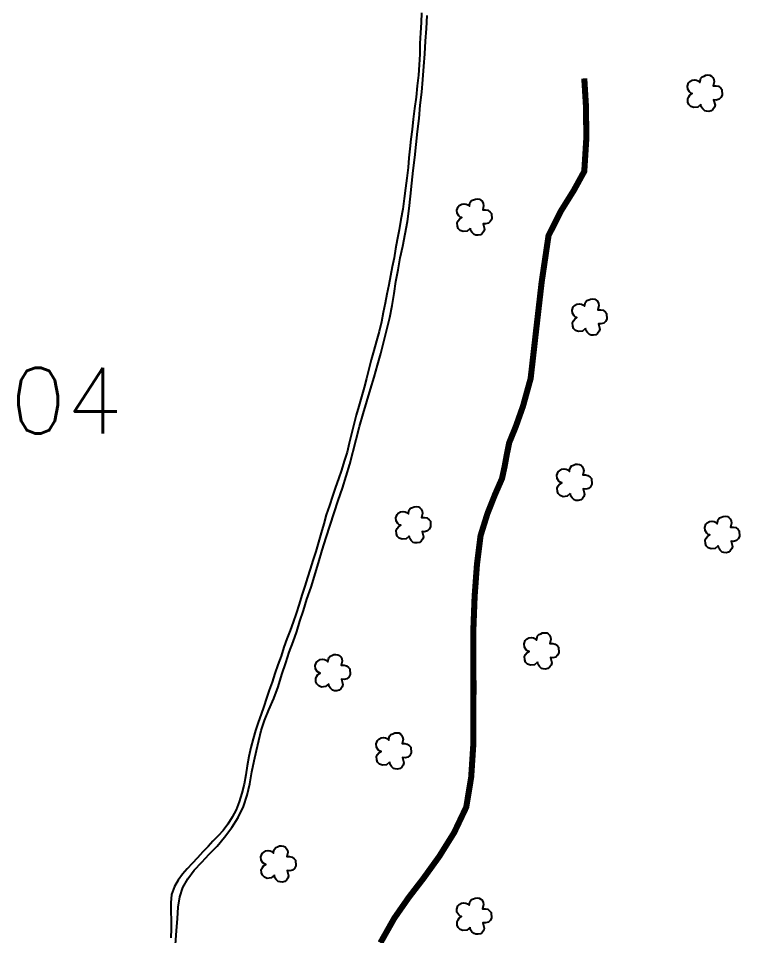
# Model space of a CAD drawing. Header units: millimetres. Extents: x 758395 to 764335, y 7809539 to 7813739.
# Drawn here: x 760327.1 to 760613, y 7811753.9 to 7812117.5 of the extents above; entities that cross this region are included whole.
import ezdxf

# ---------------------------------------------------------------- set-up
doc = ezdxf.new("R2010")
doc.units = ezdxf.units.MM
doc.linetypes.add('CONTINUO', pattern=[0])
for name, color, linetype in [('0114000634', 1, 'Continuous'), ('0114000634004', 5, 'Continuous'), ('CURSOS_D_AGUA', 4, 'Continuous'), ('MATO', 3, 'Continuous'), ('TEXTO_NUN_TAL', 7, 'Continuous')]:
    doc.layers.add(name, color=color, linetype=linetype)
doc.styles.add('Simplex', font='simplex.shx')

msp = doc.modelspace()

# ---------------------------------------------------------------- linework, layer by layer
at = {"layer": '0114000634', "color": 1, "linetype": 'ByBlock'}
msp.add_lwpolyline([(760389.38, 7811750.47), (760389.82, 7811755.79), (760390.19, 7811760.68), (760390.46, 7811765.16), (760391.1, 7811769.3), (760392.28, 7811773.05), (760394.32, 7811776.43), (760396.82, 7811779.83), (760399.82, 7811783.03), (760402.76, 7811786.28), (760405.88, 7811789.45), (760408.84, 7811792.98), (760411.68, 7811796.75), (760414.24, 7811800.78), (760416.28, 7811805.15), (760417.8, 7811809.57), (760418.86, 7811814.15), (760419.69, 7811818.83), (760420.61, 7811823.23), (760421.53, 7811827.36), (760423.32, 7811835.18), (760424.69, 7811839.24), (760426.42, 7811843.44), (760428.3, 7811847.93), (760430.03, 7811852.59), (760431.49, 7811857.42), (760433.12, 7811862.02), (760434.46, 7811866.29), (760436.04, 7811870.33), (760437.42, 7811874.4), (760438.67, 7811878.55), (760440.08, 7811882.79), (760441.5, 7811887.24), (760443.15, 7811891.98), (760446.11, 7811901.73), (760447.55, 7811906.76), (760449.05, 7811911.74), (760450.67, 7811916.65), (760452.21, 7811921.55), (760453.89, 7811926.37), (760455.55, 7811931.25), (760457.08, 7811936), (760458.44, 7811940.75), (760461.03, 7811950.6), (760462.32, 7811955.68), (760463.73, 7811960.73), (760465.21, 7811965.66), (760466.61, 7811970.51), (760468.08, 7811975.22), (760469.48, 7811979.95), (760470.79, 7811984.65), (760472.01, 7811989.39), (760473.2, 7811994.14), (760474.28, 7811998.92), (760475.24, 7812003.66), (760476.04, 7812008.37), (760476.77, 7812013.11), (760477.63, 7812017.75), (760478.48, 7812022.53), (760479.43, 7812027.2), (760481.29, 7812037.01), (760481.97, 7812042.05), (760482.58, 7812047.04), (760483.12, 7812052.13), (760483.61, 7812057.22), (760484.24, 7812062.32), (760484.74, 7812067.52), (760485.25, 7812072.62), (760485.9, 7812077.81), (760486.38, 7812083.07), (760486.96, 7812088.23), (760487.44, 7812093.25), (760487.79, 7812098.33), (760488.18, 7812103.42), (760488.5, 7812108.43), (760488.85, 7812113.48), (760489.11, 7812118.54)], dxfattribs=at)
at = {"layer": '0114000634004', "linetype": 'ByBlock'}
msp.add_lwpolyline([(760486.94, 7812119.65), (760486.71, 7812115.88), (760486.48, 7812111.7), (760486.27, 7812107.46), (760486.17, 7812103.23), (760486.01, 7812099.08), (760485.65, 7812094.99), (760485.23, 7812090.69), (760484.77, 7812086.23), (760484.17, 7812081.77), (760483.63, 7812077.48), (760483.24, 7812073.44), (760482.72, 7812069.55), (760482.27, 7812065.81), (760481.88, 7812062.15), (760481.56, 7812058.32), (760481.03, 7812054.14), (760480.59, 7812050.17), (760480.05, 7812046.08), (760479.49, 7812041.79), (760478.74, 7812037.69), (760477.97, 7812033.63), (760477.24, 7812029.67), (760476.63, 7812026.08), (760476.03, 7812022.56), (760475.28, 7812018.99), (760474.64, 7812015.47), (760473.9, 7812011.82), (760473.2, 7812008.16), (760472.47, 7812004.56), (760471.71, 7812000.93), (760470.98, 7811997.24), (760470.1, 7811993.39), (760469.05, 7811989.6), (760468.01, 7811985.82), (760466.96, 7811982.13), (760465.98, 7811978.44), (760465.03, 7811974.77), (760464.1, 7811971.19), (760463.1, 7811967.51), (760462.05, 7811963.8), (760461.02, 7811960.15), (760460.03, 7811956.47), (760459.14, 7811952.74), (760458.26, 7811949.13), (760457.36, 7811945.56), (760456.28, 7811941.95), (760455.18, 7811938.4), (760453.97, 7811935), (760452.84, 7811931.6), (760451.61, 7811928.11), (760450.38, 7811924.44), (760449.15, 7811920.66), (760448.2, 7811917.07), (760447.09, 7811913.5), (760446.04, 7811909.91), (760444.94, 7811906.19), (760443.8, 7811902.65), (760442.75, 7811899.17), (760441.68, 7811895.81), (760440.67, 7811892.41), (760439.49, 7811888.83), (760438.38, 7811885.24), (760437.19, 7811881.59), (760435.99, 7811878.15), (760434.82, 7811874.82), (760433.49, 7811871.5), (760432.31, 7811868.2), (760431.25, 7811864.72), (760429.93, 7811861.29), (760428.81, 7811857.85), (760427.75, 7811854.42), (760426.54, 7811851.21), (760425.4, 7811848), (760424.41, 7811844.8), (760423.37, 7811841.66), (760422.15, 7811838.41), (760421.12, 7811835.19), (760420.13, 7811831.96), (760419.18, 7811828.48), (760418.48, 7811824.9), (760417.83, 7811821.25), (760417.26, 7811817.6), (760416.55, 7811814.02), (760415.67, 7811810.45), (760414.68, 7811807.01), (760413.4, 7811803.85), (760411.9, 7811800.9), (760410.09, 7811798.09), (760408.25, 7811795.66), (760406.32, 7811793.44), (760404.22, 7811791.32), (760402.31, 7811789.24), (760400.25, 7811787.09), (760398.14, 7811784.78), (760396.02, 7811782.57), (760393.95, 7811780.37), (760392.17, 7811778.26), (760390.5, 7811775.94), (760388.93, 7811773.38), (760387.85, 7811770.26), (760387.5, 7811766.91), (760387.54, 7811763.51), (760387.67, 7811760.06), (760387.68, 7811756.58), (760387.55, 7811753.09)], dxfattribs=at)
at = {"layer": 'CURSOS_D_AGUA', "linetype": 'Continuous', "const_width": 2.4}
msp.add_lwpolyline([(760470.6, 7811751.08), (760476.1, 7811760.83), (760481.8, 7811769.01), (760487.61, 7811776.56), (760493.98, 7811785.4), (760499.83, 7811794.77), (760504.63, 7811804.87), (760506.59, 7811816.75), (760507.39, 7811829.16), (760507.46, 7811841.67), (760507.5, 7811853.03), (760507.43, 7811864.29), (760507.46, 7811875.65), (760507.95, 7811888.44), (760508.86, 7811900.92), (760510.3, 7811912.45), (760513.06, 7811921.3), (760516.04, 7811928.78), (760518.8, 7811935.1), (760519.82, 7811939.79), (760520.63, 7811944.26), (760521.64, 7811949.26), (760524.2, 7811955.52), (760527.12, 7811963.76), (760530.15, 7811974.74), (760532.25, 7811993.23), (760534.51, 7812012.87), (760537.24, 7812031.36), (760542.22, 7812041.22), (760547.21, 7812049.19), (760551.41, 7812056.84), (760552.24, 7812070.23), (760552.05, 7812083.09), (760551.41, 7812093.65), (760551.41, 7812093.65)], dxfattribs=at)
at = {"layer": 'MATO', "linetype": 'CONTINUO'}
for points in [[(760597.59, 7812083.31, 0), (760596.35, 7812082.27, 0), (760594.77, 7812082.08, 0), (760593.64, 7812082.52, 0), (760592.84, 7812083.31, 0), (760592.51, 7812084.21, 0), (760592.42, 7812085.54, 0), (760592.85, 7812086.38, 0), (760593.3, 7812087, 0), (760594.21, 7812087.62, 0), (760593.63, 7812087.81, 0), (760593.06, 7812088.28, 0), (760592.39, 7812089.34, 0), (760592.27, 7812090.6, 0), (760592.75, 7812091.91, 0), (760593.26, 7812092.39, 0), (760594.19, 7812092.95, 0), (760595.17, 7812093.08, 0), (760595.95, 7812092.97, 0), (760596.57, 7812092.69, 0), (760597.24, 7812092.08, 0), (760597.45, 7812093.24, 0), (760597.62, 7812093.7, 0), (760598.13, 7812094.34, 0), (760598.88, 7812094.61, 0), (760599.61, 7812094.94, 0), (760600.44, 7812095.02, 0), (760601.22, 7812094.9, 0), (760601.85, 7812094.57, 0), (760602.32, 7812094.06, 0), (760602.74, 7812093.25, 0), (760602.9, 7812092.34, 0), (760602.52, 7812090.72, 0), (760603.66, 7812090.74, 0), (760604.59, 7812090.52, 0), (760605.47, 7812089.82, 0), (760605.96, 7812089.26, 0), (760606.1, 7812087.03, 0), (760605.55, 7812086.04, 0), (760604.83, 7812085.38, 0), (760603.69, 7812085.07, 0), (760602.69, 7812085.16, 0), (760603.22, 7812083.08, 0), (760602.98, 7812082.2, 0), (760602.37, 7812081.35, 0), (760601.71, 7812080.82, 0), (760600.77, 7812080.59, 0), (760599.84, 7812080.65, 0), (760599.14, 7812080.85, 0), (760598.34, 7812081.63, 0), (760597.8, 7812082.34, 0), (760597.63, 7812083.42, 0)], [(760506.21, 7812034.21, 0), (760504.97, 7812033.16, 0), (760503.38, 7812032.98, 0), (760502.26, 7812033.42, 0), (760501.46, 7812034.2, 0), (760501.12, 7812035.1, 0), (760501.04, 7812036.43, 0), (760501.47, 7812037.27, 0), (760501.92, 7812037.9, 0), (760502.83, 7812038.51, 0), (760502.25, 7812038.7, 0), (760501.68, 7812039.17, 0), (760501.01, 7812040.23, 0), (760500.89, 7812041.49, 0), (760501.37, 7812042.81, 0), (760501.88, 7812043.28, 0), (760502.81, 7812043.85, 0), (760503.79, 7812043.98, 0), (760504.57, 7812043.87, 0), (760505.19, 7812043.58, 0), (760505.86, 7812042.98, 0), (760506.07, 7812044.13, 0), (760506.24, 7812044.59, 0), (760506.74, 7812045.23, 0), (760507.5, 7812045.51, 0), (760508.23, 7812045.83, 0), (760509.06, 7812045.91, 0), (760509.84, 7812045.8, 0), (760510.47, 7812045.46, 0), (760510.94, 7812044.95, 0), (760511.36, 7812044.14, 0), (760511.52, 7812043.23, 0), (760511.14, 7812041.62, 0), (760512.27, 7812041.63, 0), (760513.21, 7812041.41, 0), (760514.09, 7812040.71, 0), (760514.58, 7812040.15, 0), (760514.71, 7812037.93, 0), (760514.17, 7812036.93, 0), (760513.45, 7812036.27, 0), (760512.3, 7812035.96, 0), (760511.31, 7812036.05, 0), (760511.84, 7812033.97, 0), (760511.59, 7812033.09, 0), (760510.99, 7812032.24, 0), (760510.33, 7812031.72, 0), (760509.39, 7812031.49, 0), (760508.46, 7812031.54, 0), (760507.76, 7812031.74, 0), (760506.96, 7812032.53, 0), (760506.42, 7812033.24, 0), (760506.25, 7812034.31, 0)], [(760551.9, 7811994.57, 0), (760550.66, 7811993.53, 0), (760549.07, 7811993.35, 0), (760547.95, 7811993.78, 0), (760547.15, 7811994.57, 0), (760546.82, 7811995.47, 0), (760546.73, 7811996.8, 0), (760547.16, 7811997.64, 0), (760547.61, 7811998.26, 0), (760548.52, 7811998.88, 0), (760547.94, 7811999.07, 0), (760547.37, 7811999.54, 0), (760546.7, 7812000.6, 0), (760546.58, 7812001.86, 0), (760547.06, 7812003.18, 0), (760547.57, 7812003.65, 0), (760548.5, 7812004.22, 0), (760549.48, 7812004.35, 0), (760550.26, 7812004.24, 0), (760550.88, 7812003.95, 0), (760551.55, 7812003.35, 0), (760551.76, 7812004.5, 0), (760551.93, 7812004.96, 0), (760552.43, 7812005.6, 0), (760553.19, 7812005.88, 0), (760553.92, 7812006.2, 0), (760554.75, 7812006.28, 0), (760555.53, 7812006.17, 0), (760556.16, 7812005.83, 0), (760556.63, 7812005.32, 0), (760557.05, 7812004.51, 0), (760557.21, 7812003.6, 0), (760556.83, 7812001.99, 0), (760557.96, 7812002, 0), (760558.9, 7812001.78, 0), (760559.78, 7812001.08, 0), (760560.27, 7812000.52, 0), (760560.41, 7811998.3, 0), (760559.86, 7811997.3, 0), (760559.14, 7811996.64, 0), (760558, 7811996.33, 0), (760557, 7811996.42, 0), (760557.53, 7811994.34, 0), (760557.28, 7811993.46, 0), (760556.68, 7811992.61, 0), (760556.02, 7811992.09, 0), (760555.08, 7811991.86, 0), (760554.15, 7811991.91, 0), (760553.45, 7811992.11, 0), (760552.65, 7811992.9, 0), (760552.11, 7811993.61, 0), (760551.94, 7811994.68, 0)], [(760545.87, 7811929.1, 0), (760544.62, 7811928.05, 0), (760543.04, 7811927.87, 0), (760541.91, 7811928.31, 0), (760541.11, 7811929.09, 0), (760540.78, 7811930, 0), (760540.69, 7811931.33, 0), (760541.12, 7811932.17, 0), (760541.58, 7811932.79, 0), (760542.49, 7811933.41, 0), (760541.91, 7811933.59, 0), (760541.34, 7811934.06, 0), (760540.66, 7811935.12, 0), (760540.54, 7811936.39, 0), (760541.03, 7811937.7, 0), (760541.54, 7811938.17, 0), (760542.47, 7811938.74, 0), (760543.45, 7811938.87, 0), (760544.23, 7811938.76, 0), (760544.84, 7811938.47, 0), (760545.52, 7811937.87, 0), (760545.72, 7811939.02, 0), (760545.89, 7811939.48, 0), (760546.4, 7811940.12, 0), (760547.15, 7811940.4, 0), (760547.89, 7811940.73, 0), (760548.71, 7811940.8, 0), (760549.49, 7811940.69, 0), (760550.13, 7811940.36, 0), (760550.6, 7811939.85, 0), (760551.01, 7811939.03, 0), (760551.17, 7811938.13, 0), (760550.8, 7811936.51, 0), (760551.93, 7811936.53, 0), (760552.87, 7811936.3, 0), (760553.75, 7811935.6, 0), (760554.24, 7811935.04, 0), (760554.37, 7811932.82, 0), (760553.83, 7811931.82, 0), (760553.1, 7811931.16, 0), (760551.96, 7811930.86, 0), (760550.96, 7811930.94, 0), (760551.49, 7811928.87, 0), (760551.25, 7811927.98, 0), (760550.65, 7811927.14, 0), (760549.99, 7811926.61, 0), (760549.05, 7811926.38, 0), (760548.12, 7811926.44, 0), (760547.42, 7811926.63, 0), (760546.62, 7811927.42, 0), (760546.07, 7811928.13, 0), (760545.91, 7811929.21, 0)], [(760482.02, 7811912.26, 0), (760480.77, 7811911.21, 0), (760479.19, 7811911.03, 0), (760478.06, 7811911.47, 0), (760477.26, 7811912.25, 0), (760476.93, 7811913.16, 0), (760476.84, 7811914.49, 0), (760477.27, 7811915.33, 0), (760477.72, 7811915.95, 0), (760478.64, 7811916.57, 0), (760478.06, 7811916.75, 0), (760477.48, 7811917.22, 0), (760476.81, 7811918.28, 0), (760476.69, 7811919.55, 0), (760477.18, 7811920.86, 0), (760477.69, 7811921.33, 0), (760478.62, 7811921.9, 0), (760479.59, 7811922.03, 0), (760480.37, 7811921.92, 0), (760480.99, 7811921.63, 0), (760481.67, 7811921.03, 0), (760481.87, 7811922.18, 0), (760482.04, 7811922.64, 0), (760482.55, 7811923.28, 0), (760483.3, 7811923.56, 0), (760484.03, 7811923.89, 0), (760484.86, 7811923.96, 0), (760485.64, 7811923.85, 0), (760486.28, 7811923.51, 0), (760486.75, 7811923.01, 0), (760487.16, 7811922.19, 0), (760487.32, 7811921.28, 0), (760486.95, 7811919.67, 0), (760488.08, 7811919.69, 0), (760489.01, 7811919.46, 0), (760489.9, 7811918.76, 0), (760490.39, 7811918.2, 0), (760490.52, 7811915.98, 0), (760489.97, 7811914.98, 0), (760489.25, 7811914.32, 0), (760488.11, 7811914.02, 0), (760487.11, 7811914.1, 0), (760487.64, 7811912.03, 0), (760487.4, 7811911.14, 0), (760486.8, 7811910.3, 0), (760486.14, 7811909.77, 0), (760485.2, 7811909.54, 0), (760484.27, 7811909.6, 0), (760483.57, 7811909.79, 0), (760482.77, 7811910.58, 0), (760482.22, 7811911.29, 0), (760482.05, 7811912.37, 0)], [(760604.49, 7811908.42, 0), (760603.25, 7811907.38, 0), (760601.66, 7811907.19, 0), (760600.53, 7811907.63, 0), (760599.73, 7811908.42, 0), (760599.4, 7811909.32, 0), (760599.31, 7811910.65, 0), (760599.74, 7811911.49, 0), (760600.2, 7811912.11, 0), (760601.11, 7811912.73, 0), (760600.53, 7811912.92, 0), (760599.96, 7811913.39, 0), (760599.29, 7811914.45, 0), (760599.17, 7811915.71, 0), (760599.65, 7811917.02, 0), (760600.16, 7811917.5, 0), (760601.09, 7811918.06, 0), (760602.07, 7811918.19, 0), (760602.85, 7811918.08, 0), (760603.46, 7811917.8, 0), (760604.14, 7811917.19, 0), (760604.34, 7811918.35, 0), (760604.52, 7811918.81, 0), (760605.02, 7811919.45, 0), (760605.77, 7811919.72, 0), (760606.51, 7811920.05, 0), (760607.33, 7811920.13, 0), (760608.12, 7811920.01, 0), (760608.75, 7811919.68, 0), (760609.22, 7811919.17, 0), (760609.63, 7811918.36, 0), (760609.8, 7811917.45, 0), (760609.42, 7811915.83, 0), (760610.55, 7811915.85, 0), (760611.49, 7811915.63, 0), (760612.37, 7811914.93, 0), (760612.86, 7811914.37, 0), (760612.99, 7811912.14, 0), (760612.45, 7811911.15, 0), (760611.72, 7811910.48, 0), (760610.58, 7811910.18, 0), (760609.58, 7811910.27, 0), (760610.12, 7811908.19, 0), (760609.87, 7811907.31, 0), (760609.27, 7811906.46, 0), (760608.61, 7811905.93, 0), (760607.67, 7811905.7, 0), (760606.74, 7811905.76, 0), (760606.04, 7811905.96, 0), (760605.24, 7811906.74, 0), (760604.7, 7811907.45, 0), (760604.53, 7811908.53, 0)], [(760532.88, 7811862.29, 0), (760531.63, 7811861.24, 0), (760530.05, 7811861.06, 0), (760528.92, 7811861.5, 0), (760528.12, 7811862.29, 0), (760527.79, 7811863.19, 0), (760527.7, 7811864.52, 0), (760528.13, 7811865.36, 0), (760528.59, 7811865.98, 0), (760529.5, 7811866.6, 0), (760528.92, 7811866.78, 0), (760528.35, 7811867.25, 0), (760527.67, 7811868.31, 0), (760527.55, 7811869.58, 0), (760528.04, 7811870.89, 0), (760528.55, 7811871.36, 0), (760529.48, 7811871.93, 0), (760530.46, 7811872.06, 0), (760531.24, 7811871.95, 0), (760531.85, 7811871.66, 0), (760532.53, 7811871.06, 0), (760532.73, 7811872.21, 0), (760532.9, 7811872.68, 0), (760533.41, 7811873.32, 0), (760534.16, 7811873.59, 0), (760534.9, 7811873.92, 0), (760535.72, 7811873.99, 0), (760536.5, 7811873.88, 0), (760537.14, 7811873.55, 0), (760537.61, 7811873.04, 0), (760538.02, 7811872.22, 0), (760538.18, 7811871.32, 0), (760537.81, 7811869.7, 0), (760538.94, 7811869.72, 0), (760539.88, 7811869.49, 0), (760540.76, 7811868.79, 0), (760541.25, 7811868.23, 0), (760541.38, 7811866.01, 0), (760540.84, 7811865.02, 0), (760540.11, 7811864.35, 0), (760538.97, 7811864.05, 0), (760537.97, 7811864.14, 0), (760538.5, 7811862.06, 0), (760538.26, 7811861.17, 0), (760537.66, 7811860.33, 0), (760537, 7811859.8, 0), (760536.06, 7811859.57, 0), (760535.13, 7811859.63, 0), (760534.43, 7811859.83, 0), (760533.63, 7811860.61, 0), (760533.08, 7811861.32, 0), (760532.92, 7811862.4, 0)], [(760450.12, 7811853.67, 0), (760448.87, 7811852.63, 0), (760447.29, 7811852.45, 0), (760446.16, 7811852.88, 0), (760445.36, 7811853.67, 0), (760445.03, 7811854.57, 0), (760444.94, 7811855.9, 0), (760445.37, 7811856.74, 0), (760445.83, 7811857.36, 0), (760446.74, 7811857.98, 0), (760446.16, 7811858.17, 0), (760445.59, 7811858.64, 0), (760444.91, 7811859.7, 0), (760444.79, 7811860.96, 0), (760445.28, 7811862.28, 0), (760445.79, 7811862.75, 0), (760446.72, 7811863.32, 0), (760447.69, 7811863.45, 0), (760448.48, 7811863.34, 0), (760449.09, 7811863.05, 0), (760449.77, 7811862.45, 0), (760449.97, 7811863.6, 0), (760450.14, 7811864.06, 0), (760450.65, 7811864.7, 0), (760451.4, 7811864.98, 0), (760452.14, 7811865.3, 0), (760452.96, 7811865.38, 0), (760453.74, 7811865.27, 0), (760454.38, 7811864.93, 0), (760454.85, 7811864.42, 0), (760455.26, 7811863.61, 0), (760455.42, 7811862.7, 0), (760455.05, 7811861.09, 0), (760456.18, 7811861.1, 0), (760457.12, 7811860.88, 0), (760458, 7811860.18, 0), (760458.49, 7811859.62, 0), (760458.62, 7811857.4, 0), (760458.08, 7811856.4, 0), (760457.35, 7811855.74, 0), (760456.21, 7811855.43, 0), (760455.21, 7811855.52, 0), (760455.74, 7811853.44, 0), (760455.5, 7811852.56, 0), (760454.9, 7811851.71, 0), (760454.24, 7811851.19, 0), (760453.3, 7811850.96, 0), (760452.37, 7811851.01, 0), (760451.67, 7811851.21, 0), (760450.87, 7811852, 0), (760450.32, 7811852.71, 0), (760450.16, 7811853.78, 0)], [(760474.26, 7811822.66, 0), (760473.01, 7811821.61, 0), (760471.43, 7811821.43, 0), (760470.3, 7811821.87, 0), (760469.5, 7811822.65, 0), (760469.17, 7811823.56, 0), (760469.08, 7811824.89, 0), (760469.51, 7811825.73, 0), (760469.97, 7811826.35, 0), (760470.88, 7811826.97, 0), (760470.3, 7811827.15, 0), (760469.73, 7811827.62, 0), (760469.05, 7811828.68, 0), (760468.93, 7811829.95, 0), (760469.42, 7811831.26, 0), (760469.93, 7811831.73, 0), (760470.86, 7811832.3, 0), (760471.83, 7811832.43, 0), (760472.61, 7811832.32, 0), (760473.23, 7811832.03, 0), (760473.91, 7811831.43, 0), (760474.11, 7811832.58, 0), (760474.28, 7811833.05, 0), (760474.79, 7811833.69, 0), (760475.54, 7811833.96, 0), (760476.27, 7811834.29, 0), (760477.1, 7811834.36, 0), (760477.88, 7811834.25, 0), (760478.52, 7811833.92, 0), (760478.99, 7811833.41, 0), (760479.4, 7811832.59, 0), (760479.56, 7811831.69, 0), (760479.19, 7811830.07, 0), (760480.32, 7811830.09, 0), (760481.25, 7811829.86, 0), (760482.14, 7811829.16, 0), (760482.63, 7811828.6, 0), (760482.76, 7811826.38, 0), (760482.21, 7811825.38, 0), (760481.49, 7811824.72, 0), (760480.35, 7811824.42, 0), (760479.35, 7811824.51, 0), (760479.88, 7811822.43, 0), (760479.64, 7811821.54, 0), (760479.04, 7811820.7, 0), (760478.38, 7811820.17, 0), (760477.44, 7811819.94, 0), (760476.51, 7811820, 0), (760475.81, 7811820.2, 0), (760475.01, 7811820.98, 0), (760474.46, 7811821.69, 0), (760474.3, 7811822.77, 0)], [(760428.57, 7811777.86, 0), (760427.32, 7811776.81, 0), (760425.74, 7811776.63, 0), (760424.61, 7811777.07, 0), (760423.81, 7811777.86, 0), (760423.48, 7811778.76, 0), (760423.39, 7811780.09, 0), (760423.82, 7811780.93, 0), (760424.28, 7811781.55, 0), (760425.19, 7811782.17, 0), (760424.61, 7811782.35, 0), (760424.04, 7811782.82, 0), (760423.36, 7811783.88, 0), (760423.24, 7811785.15, 0), (760423.73, 7811786.46, 0), (760424.24, 7811786.93, 0), (760425.17, 7811787.5, 0), (760426.14, 7811787.63, 0), (760426.92, 7811787.52, 0), (760427.54, 7811787.24, 0), (760428.22, 7811786.63, 0), (760428.42, 7811787.78, 0), (760428.59, 7811788.25, 0), (760429.1, 7811788.89, 0), (760429.85, 7811789.16, 0), (760430.58, 7811789.49, 0), (760431.41, 7811789.56, 0), (760432.19, 7811789.45, 0), (760432.83, 7811789.12, 0), (760433.3, 7811788.61, 0), (760433.71, 7811787.79, 0), (760433.87, 7811786.89, 0), (760433.5, 7811785.27, 0), (760434.63, 7811785.29, 0), (760435.56, 7811785.06, 0), (760436.45, 7811784.36, 0), (760436.94, 7811783.8, 0), (760437.07, 7811781.58, 0), (760436.52, 7811780.59, 0), (760435.8, 7811779.92, 0), (760434.66, 7811779.62, 0), (760433.66, 7811779.71, 0), (760434.19, 7811777.63, 0), (760433.95, 7811776.74, 0), (760433.35, 7811775.9, 0), (760432.69, 7811775.37, 0), (760431.75, 7811775.14, 0), (760430.82, 7811775.2, 0), (760430.12, 7811775.4, 0), (760429.32, 7811776.18, 0), (760428.77, 7811776.89, 0), (760428.61, 7811777.97, 0)], [(760506.15, 7811757.18, 0), (760504.91, 7811756.14, 0), (760503.33, 7811755.95, 0), (760502.2, 7811756.39, 0), (760501.4, 7811757.18, 0), (760501.07, 7811758.08, 0), (760500.98, 7811759.41, 0), (760501.41, 7811760.25, 0), (760501.86, 7811760.87, 0), (760502.77, 7811761.49, 0), (760502.19, 7811761.68, 0), (760501.62, 7811762.15, 0), (760500.95, 7811763.21, 0), (760500.83, 7811764.47, 0), (760501.31, 7811765.78, 0), (760501.82, 7811766.26, 0), (760502.75, 7811766.82, 0), (760503.73, 7811766.96, 0), (760504.51, 7811766.84, 0), (760505.13, 7811766.56, 0), (760505.8, 7811765.95, 0), (760506.01, 7811767.11, 0), (760506.18, 7811767.57, 0), (760506.69, 7811768.21, 0), (760507.44, 7811768.48, 0), (760508.17, 7811768.81, 0), (760509, 7811768.89, 0), (760509.78, 7811768.77, 0), (760510.41, 7811768.44, 0), (760510.88, 7811767.93, 0), (760511.3, 7811767.12, 0), (760511.46, 7811766.21, 0), (760511.08, 7811764.59, 0), (760512.22, 7811764.61, 0), (760513.15, 7811764.39, 0), (760514.03, 7811763.69, 0), (760514.52, 7811763.13, 0), (760514.66, 7811760.9, 0), (760514.11, 7811759.91, 0), (760513.39, 7811759.25, 0), (760512.25, 7811758.94, 0), (760511.25, 7811759.03, 0), (760511.78, 7811756.95, 0), (760511.54, 7811756.07, 0), (760510.94, 7811755.22, 0), (760510.27, 7811754.7, 0), (760509.33, 7811754.46, 0), (760508.4, 7811754.52, 0), (760507.7, 7811754.72, 0), (760506.9, 7811755.5, 0), (760506.36, 7811756.21, 0), (760506.19, 7811757.29, 0)]]:
    msp.add_polyline3d(points, dxfattribs=at)

# ---------------------------------------------------------------- texts
at = {"layer": 'TEXTO_NUN_TAL', "linetype": 'Continuous', "style": 'Simplex'}
msp.add_text('04', height=26, dxfattribs=at).set_placement((760323.75, 7811952.99))

doc.saveas('drawing.dxf')
